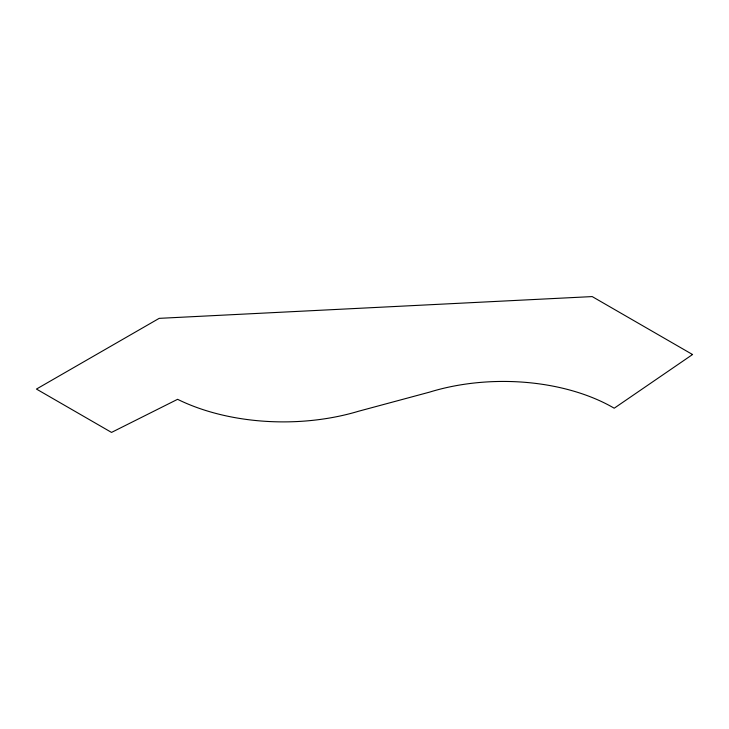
<?xml version="1.0" encoding="UTF-8"?>
<svg xmlns="http://www.w3.org/2000/svg" width="729" height="729" viewBox="0 0 729 729"><rect width="100%" height="100%" fill="white"/><g stroke="black" fill="none" stroke-linecap="round" stroke-linejoin="round"><path stroke-width="1.09" d="M692.55 354.522L614.21 408.213A155.906 90.013 0 0 0 429.591 392.12L358.504 411.256A162.567 93.859 0 0 1 177.594 399.31L111.528 432.415L36.45 389.067L159.186 318.354L592.203 296.585L692.55 354.522"/></g></svg>
